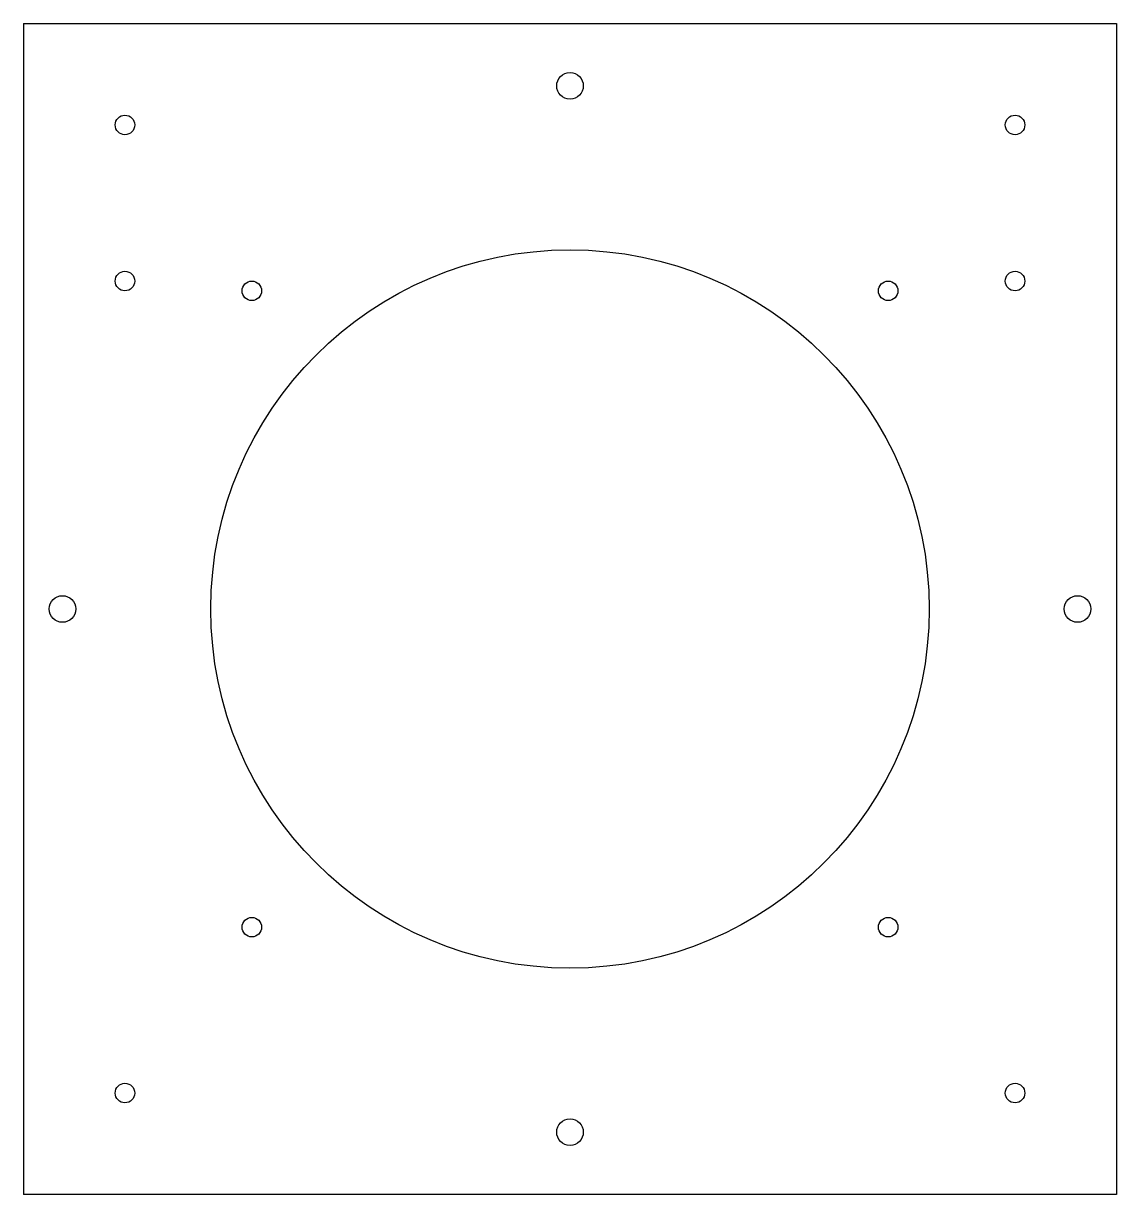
# Model space of a CAD drawing. Header units: millimetres. Extents: x 0 to 140, y 0 to 150.
import ezdxf

# ---------------------------------------------------------------- set-up
doc = ezdxf.new("R2010")
doc.units = ezdxf.units.MM

msp = doc.modelspace()

# ---------------------------------------------------------------- linework, layer by layer
at = {"color": 7, "linetype": 'Continuous', "lineweight": 25}
for p, q in [((0, 150), (140, 150)), ((0, 150), (0, 0)), ((140, 150), (140, 0)), ((140, 0), (0, 0))]:
    msp.add_line(p, q, dxfattribs=at)
for centre, radius in [((70, 142), 1.7), ((13, 137), 1.25), ((127, 137), 1.25), ((70, 75), 46), ((13, 117), 1.25), ((127, 117), 1.25), ((29.25, 115.75), 1.25), ((110.75, 115.75), 1.25), ((5, 75), 1.7), ((135, 75), 1.7), ((29.25, 34.25), 1.25), ((110.75, 34.25), 1.25), ((13, 13), 1.25), ((127, 13), 1.25), ((70, 8), 1.7)]:
    msp.add_circle(centre, radius, dxfattribs=at)

doc.saveas('drawing.dxf')
